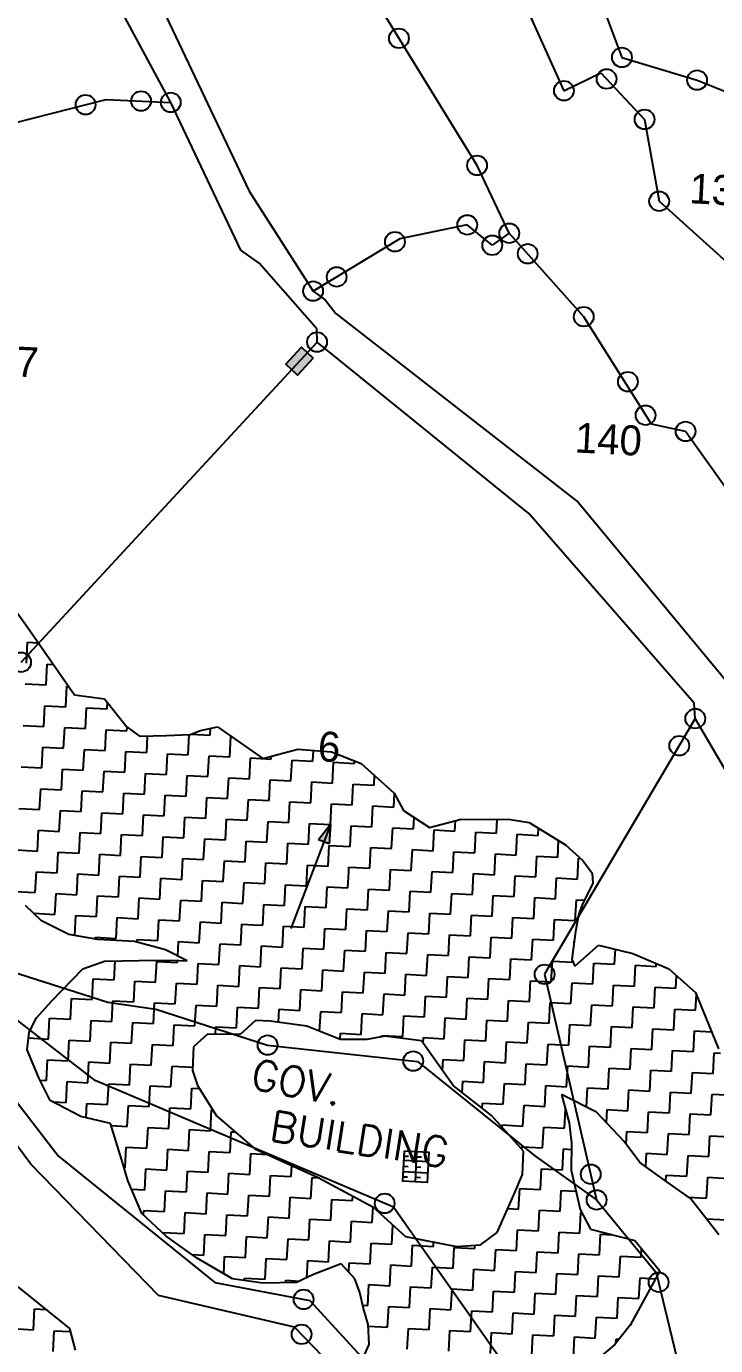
# Model space of a CAD drawing. Header units: metres. Extents: x 281214 to 284109, y 2088556 to 2092246.
# Drawn here: x 282161.1 to 282369.8, y 2089662.6 to 2090062.1 of the extents above; entities that cross this region are included whole.
import ezdxf
from ezdxf.enums import TextEntityAlignment as Align

# ---------------------------------------------------------------- set-up
doc = ezdxf.new("R2010")
doc.units = ezdxf.units.M
for name, color, linetype in [('POLY_HATCH', 12, 'Continuous'), ('POLY_PARCEL', 6, 'Continuous'), ('POLY_ROAD', 30, 'Continuous'), ('TEXT_MAPIN', 7, 'Continuous'), ('TEXT_PARCEL', 7, 'Continuous')]:
    doc.layers.add(name, color=color, linetype=linetype)
doc.styles.get("Standard").update_dxf_attribs({"font": 'simplex.shx'})
doc.styles.add('TEXT_MAP', font='')
doc.styles.get('TEXT_MAP').set_extended_font_data('Kruti Dev 050')

msp = doc.modelspace()

# ---------------------------------------------------------------- hatches: boundary and pattern name
msp.add_hatch(color=256).paths.add_polyline_path([(282239.59, 2089959.85), (282243.15, 2089956.56), (282247.91, 2089961.71), (282244.34, 2089965)])
h = msp.add_hatch(color=256)
h.paths.add_polyline_path([(282251.13, 2089815.2), (282252.73, 2089814.59), (282253.12, 2089820.42)])
h.paths.add_polyline_path([(282253.12, 2089820.42), (282249.53, 2089815.8), (282251.13, 2089815.2)])

# ---------------------------------------------------------------- linework, layer by layer
for points in [[(282247.91, 2089961.71), (282243.15, 2089956.56), (282239.59, 2089959.85), (282244.34, 2089965)], [(282275.57, 2089721.6), (282282.9, 2089721.22), (282282.42, 2089712.04), (282275.09, 2089712.42)]]:
    msp.add_lwpolyline(points, close=True)
for points in [[(282253.12, 2089820.42), (282241.15, 2089788.94)], [(282253.12, 2089820.42), (282249.53, 2089815.8)], [(282253.12, 2089820.42), (282252.73, 2089814.59)], [(282252.73, 2089814.59), (282249.53, 2089815.8)], [(282279.23, 2089721.41), (282278.75, 2089712.23)], [(282275.33, 2089716.95), (282276.64, 2089716.88)], [(282275.42, 2089718.78), (282282.75, 2089718.4)], [(282275.49, 2089720.04), (282276.8, 2089719.97)], [(282278.99, 2089716.76), (282280.53, 2089716.68)], [(282279.15, 2089719.85), (282280.69, 2089719.77)], [(282275.16, 2089713.8), (282276.48, 2089713.74)], [(282275.24, 2089715.39), (282282.57, 2089715.01)], [(282278.83, 2089713.61), (282280.37, 2089713.53)]]:
    msp.add_lwpolyline(points)
for centre in [(282273.88, 2090058.53), (282341.4, 2090052.74), (282336.73, 2090046.22), (282364.15, 2090045.88), (282323.81, 2090042.67), (282178.99, 2090038.43), (282195.81, 2090039.54), (282204.8, 2090039.11), (282348.25, 2090033.98), (282297.53, 2090020.05), (282352.67, 2090009.19), (282294.56, 2090002.02), (282272.67, 2089996.94), (282307.29, 2089999.52), (282302.11, 2089995.86), (282312.86, 2089993.28), (282255.02, 2089986.29), (282247.88, 2089981.99), (282329.85, 2089974.23), (282249.08, 2089966.55), (282343.21, 2089954.54), (282348.56, 2089944.38), (282360.66, 2089939.48), (282159.49, 2089869.6), (282363.61, 2089852.51), (282358.77, 2089844.31), (282317.99, 2089775.08), (282234.1, 2089753.64), (282278.21, 2089748.8), (282331.95, 2089714.53), (282269.56, 2089705.71), (282333.73, 2089706.78), (282352.51, 2089681.84), (282245.01, 2089676.64), (282244.4, 2089666.06)]:
    msp.add_circle(centre, 2.98)
at = {"layer": 'POLY_HATCH'}
for p, q in [((282156.32, 2089887.23), (282161.38, 2089880.19)), ((282161.38, 2089880.19), (282175.67, 2089859.69)), ((282175.67, 2089859.69), (282184.76, 2089858.54)), ((282184.76, 2089858.54), (282191.44, 2089850.06)), ((282191.44, 2089850.06), (282195.36, 2089847.15)), ((282210.65, 2089847.71), (282213.76, 2089848.91)), ((282213.76, 2089848.91), (282218.9, 2089849.99)), ((282218.9, 2089849.99), (282232.65, 2089840.47)), ((282195.36, 2089847.15), (282203.51, 2089847.4)), ((282203.51, 2089847.4), (282210.65, 2089847.71)), ((282232.65, 2089840.47), (282243.31, 2089843.31)), ((282243.31, 2089843.31), (282253.43, 2089842.44)), ((282253.43, 2089842.44), (282262.4, 2089838.93)), ((282262.4, 2089838.93), (282272.45, 2089829.94)), ((282272.45, 2089829.94), (282275.23, 2089824.71)), ((282275.23, 2089824.71), (282283.1, 2089819.56)), ((282283.1, 2089819.56), (282292.72, 2089822.11)), ((282292.72, 2089822.11), (282307.63, 2089822.01)), ((282307.63, 2089822.01), (282313.35, 2089821.04)), ((282313.35, 2089821.04), (282324.33, 2089814.26)), ((282324.33, 2089814.26), (282329.51, 2089809.59)), ((282329.51, 2089809.59), (282332.36, 2089805.71)), ((282332.36, 2089805.71), (282332.54, 2089802.65)), ((282332.54, 2089802.65), (282329.5, 2089796.37)), ((282329.5, 2089796.37), (282328.33, 2089793.38)), ((282165.68, 2089791.26), (282160.83, 2089795.91)), ((282328.33, 2089793.38), (282327.37, 2089788.01)), ((282173.94, 2089787.1), (282165.68, 2089791.26)), ((282182.68, 2089785.63), (282173.94, 2089787.1)), ((282193.84, 2089785.05), (282182.68, 2089785.63)), ((282203.2, 2089782.53), (282193.84, 2089785.05)), ((282327.37, 2089788.01), (282326.26, 2089779.6)), ((282209.8, 2089779.14), (282203.2, 2089782.53)), ((282327.17, 2089777.52), (282334.28, 2089783.93)), ((282334.28, 2089783.93), (282344.66, 2089781.36)), ((282344.66, 2089781.36), (282355.61, 2089776.72)), ((282168.83, 2089767.04), (282178.15, 2089776.72)), ((282178.15, 2089776.72), (282184.71, 2089779.09)), ((282184.71, 2089779.09), (282195.23, 2089779.22)), ((282195.23, 2089779.22), (282205.07, 2089779.39)), ((282205.07, 2089779.39), (282209.8, 2089779.14)), ((282326.26, 2089779.6), (282327.17, 2089777.52)), ((282355.61, 2089776.72), (282363.71, 2089769.53)), ((282363.71, 2089769.53), (282370.63, 2089752.56)), ((282164.15, 2089761.86), (282168.83, 2089767.04)), ((282161.9, 2089757.57), (282164.15, 2089761.86)), ((282230.46, 2089761.09), (282225.76, 2089756.86)), ((282234.92, 2089760.86), (282230.46, 2089761.09)), ((282246.03, 2089759.39), (282234.92, 2089760.86)), ((282161.28, 2089752.18), (282161.9, 2089757.57)), ((282215.92, 2089756.92), (282211.7, 2089753.12)), ((282225.76, 2089756.86), (282215.92, 2089756.92)), ((282256.11, 2089755.29), (282246.03, 2089759.39)), ((282269.59, 2089756.38), (282264.17, 2089755.31)), ((282280.7, 2089754.9), (282269.59, 2089756.38)), ((282211.7, 2089753.12), (282211.33, 2089745.98)), ((282264.17, 2089755.31), (282256.11, 2089755.29)), ((282290.29, 2089741.44), (282280.7, 2089754.9)), ((282164.9, 2089743.52), (282161.28, 2089752.18)), ((282211.33, 2089745.98), (282212.88, 2089741.43)), ((282168.28, 2089736.91), (282164.9, 2089743.52)), ((282212.88, 2089741.43), (282218.67, 2089732.18)), ((282301.9, 2089732.34), (282290.29, 2089741.44)), ((282177.52, 2089732.02), (282168.28, 2089736.91)), ((282333.72, 2089733.37), (282323.14, 2089738.66)), ((282323.14, 2089738.66), (282325.41, 2089730.07)), ((282311.64, 2089721.55), (282301.9, 2089732.34)), ((282342.07, 2089724.46), (282333.72, 2089733.37)), ((282186.57, 2089729.86), (282177.52, 2089732.02)), ((282190.33, 2089717.47), (282186.57, 2089729.86)), ((282218.67, 2089732.18), (282230.23, 2089722.19)), ((282325.41, 2089730.07), (282326.11, 2089723.94)), ((282346.82, 2089718.12), (282342.07, 2089724.46)), ((282230.23, 2089722.19), (282249.47, 2089713.59)), ((282311.27, 2089714.41), (282311.64, 2089721.55)), ((282326.11, 2089723.94), (282326.02, 2089715.81)), ((282191.78, 2089712.65), (282190.33, 2089717.47)), ((282355, 2089712.27), (282346.82, 2089718.12)), ((282196, 2089702.6), (282191.78, 2089712.65)), ((282249.47, 2089713.59), (282266.01, 2089704.68)), ((282308.71, 2089708.28), (282311.27, 2089714.41)), ((282326.02, 2089715.81), (282328.79, 2089703.81)), ((282362.19, 2089707.16), (282355, 2089712.27)), ((282303.65, 2089696.92), (282308.71, 2089708.28)), ((282266.01, 2089704.68), (282275.84, 2089695.68)), ((282370.78, 2089696.21), (282362.19, 2089707.16)), ((282203.44, 2089695.78), (282196, 2089702.6)), ((282328.79, 2089703.81), (282331.87, 2089697.89)), ((282298.53, 2089693.16), (282303.65, 2089696.92)), ((282331.87, 2089697.89), (282345.26, 2089694.48)), ((282212.6, 2089689.2), (282203.44, 2089695.78)), ((282275.84, 2089695.68), (282291.34, 2089692.64)), ((282291.34, 2089692.64), (282298.53, 2089693.16)), ((282345.26, 2089694.48), (282352.92, 2089685.27)), ((282223.46, 2089682.88), (282212.6, 2089689.2)), ((282256.35, 2089687.45), (282248.04, 2089684.16)), ((282260.52, 2089682.83), (282256.35, 2089687.45)), ((282352.92, 2089685.27), (282343.93, 2089668.8)), ((282158.53, 2089680.47), (282174.14, 2089667.8)), ((282232.65, 2089681.57), (282223.46, 2089682.88)), ((282242.83, 2089681.72), (282232.65, 2089681.57)), ((282248.04, 2089684.16), (282242.83, 2089681.72)), ((282262, 2089678.69), (282260.52, 2089682.83)), ((282263.11, 2089673.89), (282262, 2089678.69)), ((282264.55, 2089669.07), (282263.11, 2089673.89)), ((282264.91, 2089662.95), (282264.55, 2089669.07)), ((282343.93, 2089668.8), (282339.22, 2089662.94)), ((282174.14, 2089667.8), (282175.84, 2089661.27)), ((282261.86, 2089656.33), (282264.91, 2089662.95)), ((282339.22, 2089662.94), (282333.9, 2089658.48))]:
    msp.add_line(p, q, dxfattribs=at)
at = {"layer": 'POLY_HATCH', "linetype": 'Continuous'}
for p, q in [((282161.08, 2089869.33), (282161.4, 2089875.62)), ((282161.4, 2089875.62), (282164.69, 2089875.45)), ((282167.04, 2089862.72), (282167.37, 2089869)), ((282167.37, 2089869), (282169.25, 2089868.91)), ((282160.75, 2089863.04), (282167.04, 2089862.72)), ((282173, 2089856.1), (282173.33, 2089862.39)), ((282173.33, 2089862.39), (282173.81, 2089862.37)), ((282166.39, 2089850.14), (282166.71, 2089856.43)), ((282166.71, 2089856.43), (282173, 2089856.1)), ((282185.58, 2089855.45), (282185.68, 2089857.38)), ((282178.96, 2089849.49), (282179.29, 2089855.78)), ((282179.29, 2089855.78), (282185.58, 2089855.45)), ((282160.1, 2089850.47), (282166.39, 2089850.14)), ((282172.35, 2089843.53), (282172.68, 2089849.81)), ((282172.68, 2089849.81), (282178.96, 2089849.49)), ((282184.93, 2089842.87), (282185.25, 2089849.16)), ((282185.25, 2089849.16), (282191.54, 2089848.84)), ((282191.54, 2089848.84), (282191.6, 2089849.95)), ((282216.69, 2089847.53), (282216.8, 2089849.55)), ((282197.5, 2089842.22), (282197.76, 2089847.22)), ((282210.08, 2089841.57), (282210.4, 2089847.7)), ((282210.95, 2089847.83), (282216.69, 2089847.53)), ((282222.65, 2089840.92), (282222.98, 2089847.17)), ((282165.74, 2089837.56), (282166.06, 2089843.85)), ((282166.06, 2089843.85), (282172.35, 2089843.53)), ((282178.31, 2089836.91), (282178.64, 2089843.2)), ((282178.64, 2089843.2), (282184.93, 2089842.87)), ((282190.89, 2089836.26), (282191.21, 2089842.55)), ((282191.21, 2089842.55), (282197.5, 2089842.22)), ((282203.46, 2089835.61), (282203.79, 2089841.89)), ((282203.79, 2089841.89), (282210.08, 2089841.57)), ((282216.04, 2089834.95), (282216.37, 2089841.24)), ((282216.37, 2089841.24), (282222.65, 2089840.92)), ((282228.62, 2089834.3), (282228.94, 2089840.59)), ((282228.94, 2089840.59), (282235.23, 2089840.26)), ((282235.23, 2089840.26), (282235.28, 2089841.17)), ((282247.81, 2089839.61), (282247.98, 2089842.91)), ((282159.45, 2089837.89), (282165.74, 2089837.56)), ((282171.7, 2089830.95), (282172.02, 2089837.24)), ((282172.02, 2089837.24), (282178.31, 2089836.91)), ((282184.27, 2089830.3), (282184.6, 2089836.59)), ((282184.6, 2089836.59), (282190.89, 2089836.26)), ((282241.19, 2089833.65), (282241.52, 2089839.94)), ((282241.52, 2089839.94), (282247.81, 2089839.61)), ((282253.77, 2089833), (282254.1, 2089839.29)), ((282254.1, 2089839.29), (282260.38, 2089838.96)), ((282260.38, 2089838.96), (282260.42, 2089839.7)), ((282196.85, 2089829.64), (282197.18, 2089835.93)), ((282197.18, 2089835.93), (282203.46, 2089835.61)), ((282209.43, 2089828.99), (282209.75, 2089835.28)), ((282209.75, 2089835.28), (282216.04, 2089834.95)), ((282222, 2089828.34), (282222.33, 2089834.63)), ((282222.33, 2089834.63), (282228.62, 2089834.3)), ((282234.58, 2089827.69), (282234.9, 2089833.98)), ((282234.9, 2089833.98), (282241.19, 2089833.65)), ((282247.16, 2089827.04), (282247.48, 2089833.32)), ((282247.48, 2089833.32), (282253.77, 2089833)), ((282259.73, 2089826.38), (282260.06, 2089832.67)), ((282260.06, 2089832.67), (282266.35, 2089832.35)), ((282266.35, 2089832.35), (282266.5, 2089835.26)), ((282165.08, 2089824.99), (282165.41, 2089831.28)), ((282165.41, 2089831.28), (282171.7, 2089830.95)), ((282177.66, 2089824.34), (282177.99, 2089830.62)), ((282177.99, 2089830.62), (282184.27, 2089830.3)), ((282190.24, 2089823.68), (282190.56, 2089829.97)), ((282190.56, 2089829.97), (282196.85, 2089829.64)), ((282202.81, 2089823.03), (282203.14, 2089829.32)), ((282203.14, 2089829.32), (282209.43, 2089828.99)), ((282215.39, 2089822.38), (282215.71, 2089828.67)), ((282215.71, 2089828.67), (282222, 2089828.34)), ((282272.31, 2089825.73), (282272.52, 2089829.8)), ((282158.79, 2089825.31), (282165.08, 2089824.99)), ((282171.04, 2089818.37), (282171.37, 2089824.66)), ((282171.37, 2089824.66), (282177.66, 2089824.34)), ((282227.96, 2089821.73), (282228.29, 2089828.01)), ((282228.29, 2089828.01), (282234.58, 2089827.69)), ((282240.54, 2089821.07), (282240.87, 2089827.36)), ((282240.87, 2089827.36), (282247.16, 2089827.04)), ((282253.12, 2089820.42), (282253.44, 2089826.71)), ((282253.44, 2089826.71), (282259.73, 2089826.38)), ((282265.69, 2089819.77), (282266.02, 2089826.06)), ((282266.02, 2089826.06), (282272.31, 2089825.73)), ((282183.62, 2089817.72), (282183.95, 2089824.01)), ((282183.95, 2089824.01), (282190.24, 2089823.68)), ((282196.2, 2089817.07), (282196.52, 2089823.36)), ((282196.52, 2089823.36), (282202.81, 2089823.03)), ((282208.77, 2089816.42), (282209.1, 2089822.7)), ((282209.1, 2089822.7), (282215.39, 2089822.38)), ((282221.35, 2089815.76), (282221.68, 2089822.05)), ((282221.68, 2089822.05), (282227.96, 2089821.73)), ((282233.93, 2089815.11), (282234.25, 2089821.4)), ((282234.25, 2089821.4), (282240.54, 2089821.07)), ((282246.5, 2089814.46), (282246.83, 2089820.75)), ((282246.83, 2089820.75), (282253.12, 2089820.42)), ((282278.27, 2089819.12), (282278.45, 2089822.6)), ((282290.85, 2089818.46), (282291.01, 2089821.66)), ((282303.42, 2089817.81), (282303.64, 2089822.04)), ((282164.43, 2089812.41), (282164.76, 2089818.7)), ((282164.76, 2089818.7), (282171.04, 2089818.37)), ((282177.01, 2089811.76), (282177.33, 2089818.05)), ((282177.33, 2089818.05), (282183.62, 2089817.72)), ((282189.58, 2089811.11), (282189.91, 2089817.39)), ((282189.91, 2089817.39), (282196.2, 2089817.07)), ((282202.16, 2089810.45), (282202.49, 2089816.74)), ((282202.49, 2089816.74), (282208.77, 2089816.42)), ((282259.08, 2089813.81), (282259.41, 2089820.09)), ((282259.41, 2089820.09), (282265.69, 2089819.77)), ((282271.66, 2089813.25), (282271.98, 2089819.44)), ((282271.98, 2089819.44), (282278.27, 2089819.12)), ((282284.23, 2089812.5), (282284.56, 2089818.79)), ((282284.56, 2089818.79), (282290.85, 2089818.46)), ((282296.81, 2089811.85), (282297.13, 2089818.14)), ((282297.13, 2089818.14), (282303.42, 2089817.81)), ((282309.38, 2089811.2), (282309.71, 2089817.49)), ((282309.71, 2089817.49), (282316, 2089817.16)), ((282316, 2089817.16), (282316.11, 2089819.33)), ((282158.14, 2089812.74), (282164.43, 2089812.41)), ((282214.74, 2089809.8), (282215.06, 2089816.09)), ((282215.06, 2089816.09), (282221.35, 2089815.76)), ((282227.31, 2089809.15), (282227.64, 2089815.44)), ((282227.64, 2089815.44), (282233.93, 2089815.11)), ((282239.89, 2089808.5), (282240.21, 2089814.79)), ((282240.21, 2089814.79), (282246.5, 2089814.46)), ((282252.46, 2089807.84), (282252.79, 2089814.13)), ((282252.79, 2089814.13), (282259.08, 2089813.81)), ((282265.17, 2089809.67), (282265.37, 2089813.48)), ((282265.37, 2089813.48), (282271.5, 2089813.16)), ((282271.5, 2089813.16), (282271.66, 2089813.15)), ((282271.66, 2089813.15), (282271.66, 2089813.25)), ((282277.62, 2089806.54), (282277.94, 2089812.83)), ((282277.94, 2089812.83), (282284.23, 2089812.5)), ((282290.19, 2089805.89), (282290.52, 2089812.18)), ((282290.52, 2089812.18), (282296.81, 2089811.85)), ((282321.96, 2089810.55), (282322.22, 2089815.56)), ((282170.39, 2089805.8), (282170.72, 2089812.08)), ((282170.72, 2089812.08), (282177.01, 2089811.76)), ((282182.97, 2089805.14), (282183.29, 2089811.43)), ((282183.29, 2089811.43), (282189.58, 2089811.11)), ((282195.55, 2089804.49), (282195.87, 2089810.78)), ((282195.87, 2089810.78), (282202.16, 2089810.45)), ((282208.12, 2089803.84), (282208.45, 2089810.13)), ((282208.45, 2089810.13), (282214.74, 2089809.8)), ((282220.7, 2089803.19), (282221.02, 2089809.48)), ((282221.02, 2089809.48), (282227.31, 2089809.15)), ((282233.27, 2089802.54), (282233.6, 2089808.82)), ((282233.6, 2089808.82), (282239.89, 2089808.5)), ((282245.85, 2089801.88), (282246.18, 2089808.17)), ((282246.18, 2089808.17), (282252.46, 2089807.84)), ((282265.04, 2089807.19), (282265.17, 2089809.67)), ((282302.77, 2089805.24), (282303.1, 2089811.52)), ((282303.1, 2089811.52), (282309.38, 2089811.2)), ((282315.35, 2089804.58), (282315.67, 2089810.87)), ((282315.67, 2089810.87), (282321.96, 2089810.55)), ((282327.92, 2089803.93), (282328.25, 2089810.22)), ((282328.25, 2089810.22), (282328.84, 2089810.19)), ((282163.78, 2089799.83), (282164.1, 2089806.12)), ((282164.1, 2089806.12), (282170.39, 2089805.8)), ((282176.35, 2089799.18), (282176.68, 2089805.47)), ((282176.68, 2089805.47), (282182.97, 2089805.14)), ((282188.93, 2089798.53), (282189.26, 2089804.82)), ((282189.26, 2089804.82), (282195.55, 2089804.49)), ((282201.51, 2089797.88), (282201.83, 2089804.17)), ((282201.83, 2089804.17), (282208.12, 2089803.84)), ((282258.43, 2089801.23), (282258.68, 2089806.09)), ((282258.68, 2089806.09), (282258.75, 2089807.52)), ((282258.75, 2089807.52), (282261.05, 2089807.4)), ((282261.05, 2089807.4), (282265.04, 2089807.19)), ((282271, 2089800.58), (282271.33, 2089806.87)), ((282271.33, 2089806.87), (282277.62, 2089806.54)), ((282283.58, 2089799.93), (282283.91, 2089806.21)), ((282283.91, 2089806.21), (282290.19, 2089805.89)), ((282296.16, 2089799.27), (282296.48, 2089805.56)), ((282296.48, 2089805.56), (282302.77, 2089805.24)), ((282308.73, 2089798.62), (282309.06, 2089804.91)), ((282309.06, 2089804.91), (282315.35, 2089804.58)), ((282321.31, 2089797.97), (282321.63, 2089804.26)), ((282321.63, 2089804.26), (282327.92, 2089803.93)), ((282157.49, 2089800.16), (282163.78, 2089799.83)), ((282214.08, 2089797.23), (282214.41, 2089803.51)), ((282214.41, 2089803.51), (282220.7, 2089803.19)), ((282226.66, 2089796.57), (282226.99, 2089802.86)), ((282226.99, 2089802.86), (282233.27, 2089802.54)), ((282239.24, 2089795.92), (282239.56, 2089802.21)), ((282239.56, 2089802.21), (282245.85, 2089801.88)), ((282251.81, 2089795.27), (282252.14, 2089801.56)), ((282252.14, 2089801.56), (282258.43, 2089801.23)), ((282264.39, 2089794.62), (282264.71, 2089800.9)), ((282264.71, 2089800.9), (282271, 2089800.58)), ((282276.97, 2089793.96), (282277.29, 2089800.25)), ((282277.29, 2089800.25), (282283.58, 2089799.93)), ((282169.74, 2089793.22), (282170.07, 2089799.51)), ((282170.07, 2089799.51), (282176.35, 2089799.18)), ((282182.32, 2089792.57), (282182.64, 2089798.86)), ((282182.64, 2089798.86), (282188.93, 2089798.53)), ((282194.89, 2089791.92), (282195.22, 2089798.2)), ((282195.22, 2089798.2), (282201.51, 2089797.88)), ((282207.47, 2089791.26), (282207.8, 2089797.55)), ((282207.8, 2089797.55), (282214.08, 2089797.23)), ((282220.05, 2089790.61), (282220.37, 2089796.9)), ((282220.37, 2089796.9), (282226.66, 2089796.57)), ((282232.72, 2089791.78), (282232.95, 2089796.25)), ((282232.95, 2089796.25), (282239.24, 2089795.92)), ((282289.54, 2089793.31), (282289.87, 2089799.6)), ((282289.87, 2089799.6), (282296.16, 2089799.27)), ((282302.12, 2089792.66), (282302.44, 2089798.95)), ((282302.44, 2089798.95), (282308.73, 2089798.62)), ((282314.69, 2089792.01), (282315.02, 2089798.3)), ((282315.02, 2089798.3), (282321.31, 2089797.97)), ((282327.27, 2089791.35), (282327.6, 2089797.64)), ((282327.6, 2089797.64), (282330.06, 2089797.52)), ((282163.44, 2089793.4), (282163.45, 2089793.55)), ((282163.45, 2089793.55), (282169.74, 2089793.22)), ((282175.71, 2089786.8), (282176.03, 2089792.89)), ((282176.03, 2089792.89), (282182.32, 2089792.57)), ((282188.28, 2089785.95), (282188.6, 2089792.24)), ((282188.6, 2089792.24), (282194.89, 2089791.92)), ((282245.2, 2089789.31), (282245.52, 2089795.59)), ((282245.52, 2089795.59), (282251.81, 2089795.27)), ((282257.77, 2089788.65), (282258.1, 2089794.94)), ((282258.1, 2089794.94), (282264.39, 2089794.62)), ((282270.35, 2089788), (282270.68, 2089794.29)), ((282270.68, 2089794.29), (282276.97, 2089793.96)), ((282282.93, 2089787.35), (282283.25, 2089793.64)), ((282283.25, 2089793.64), (282289.54, 2089793.31)), ((282295.5, 2089786.7), (282295.83, 2089792.99)), ((282295.83, 2089792.99), (282302.12, 2089792.66)), ((282308.08, 2089786.04), (282308.41, 2089792.33)), ((282308.41, 2089792.33), (282314.69, 2089792.01)), ((282200.85, 2089785.3), (282201.18, 2089791.59)), ((282201.18, 2089791.59), (282207.47, 2089791.26)), ((282213.43, 2089784.65), (282213.76, 2089790.94)), ((282213.76, 2089790.94), (282220.05, 2089790.61)), ((282226.01, 2089784), (282226.23, 2089788.2)), ((282226.23, 2089788.2), (282226.33, 2089790.29)), ((282226.33, 2089790.29), (282229.7, 2089790.11)), ((282229.7, 2089790.11), (282232.62, 2089789.96)), ((282232.62, 2089789.96), (282232.72, 2089791.78)), ((282238.58, 2089783.34), (282238.91, 2089789.63)), ((282238.91, 2089789.63), (282245.2, 2089789.31)), ((282251.16, 2089782.69), (282251.49, 2089788.98)), ((282251.49, 2089788.98), (282257.77, 2089788.65)), ((282263.74, 2089782.04), (282264.06, 2089788.33)), ((282264.06, 2089788.33), (282270.35, 2089788)), ((282320.66, 2089785.39), (282320.98, 2089791.68)), ((282320.98, 2089791.68), (282327.27, 2089791.35)), ((282181.96, 2089785.75), (282181.99, 2089786.28)), ((282181.99, 2089786.28), (282188.28, 2089785.95)), ((282194.53, 2089784.87), (282194.57, 2089785.63)), ((282194.57, 2089785.63), (282200.85, 2089785.3)), ((282206.92, 2089780.62), (282207.14, 2089784.98)), ((282207.14, 2089784.98), (282213.43, 2089784.65)), ((282219.39, 2089778.03), (282219.72, 2089784.32)), ((282219.72, 2089784.32), (282226.01, 2089784)), ((282276.31, 2089781.39), (282276.64, 2089787.68)), ((282276.64, 2089787.68), (282282.93, 2089787.35)), ((282288.89, 2089780.74), (282289.22, 2089787.02)), ((282289.22, 2089787.02), (282295.5, 2089786.7)), ((282301.47, 2089780.08), (282301.79, 2089786.37)), ((282301.79, 2089786.37), (282308.08, 2089786.04)), ((282314.04, 2089779.43), (282314.37, 2089785.72)), ((282314.37, 2089785.72), (282320.66, 2089785.39)), ((282326.92, 2089784.57), (282326.94, 2089785.07)), ((282326.94, 2089785.07), (282326.98, 2089785.06)), ((282231.97, 2089777.38), (282232.3, 2089783.67)), ((282232.3, 2089783.67), (282238.58, 2089783.34)), ((282244.55, 2089776.73), (282244.87, 2089783.02)), ((282244.87, 2089783.02), (282251.16, 2089782.69)), ((282257.12, 2089776.08), (282257.45, 2089782.37)), ((282257.45, 2089782.37), (282263.74, 2089782.04)), ((282269.7, 2089775.43), (282270.02, 2089781.71)), ((282270.02, 2089781.71), (282276.31, 2089781.39)), ((282282.27, 2089774.77), (282282.6, 2089781.06)), ((282282.6, 2089781.06), (282288.89, 2089780.74)), ((282294.85, 2089774.12), (282295.18, 2089780.41)), ((282295.18, 2089780.41), (282301.47, 2089780.08)), ((282339.19, 2089778.13), (282339.43, 2089782.65)), ((282187.63, 2089773.38), (282187.92, 2089779.13)), ((282200.2, 2089772.73), (282200.53, 2089779.01)), ((282200.53, 2089779.01), (282206.82, 2089778.69)), ((282206.82, 2089778.69), (282206.85, 2089779.29)), ((282212.78, 2089772.07), (282213.1, 2089778.36)), ((282213.1, 2089778.36), (282219.39, 2089778.03)), ((282225.36, 2089771.42), (282225.68, 2089777.71)), ((282225.68, 2089777.71), (282231.97, 2089777.38)), ((282237.93, 2089770.77), (282238.26, 2089777.06)), ((282238.26, 2089777.06), (282244.55, 2089776.73)), ((282250.51, 2089770.12), (282250.83, 2089776.4)), ((282250.83, 2089776.4), (282257.12, 2089776.08)), ((282307.43, 2089773.47), (282307.75, 2089779.76)), ((282307.75, 2089779.76), (282314.04, 2089779.43)), ((282320, 2089772.82), (282320.33, 2089779.1)), ((282320.33, 2089779.1), (282326.62, 2089778.78)), ((282326.62, 2089778.78), (282326.62, 2089778.78)), ((282332.58, 2089772.16), (282332.91, 2089778.45)), ((282332.91, 2089778.45), (282339.19, 2089778.13)), ((282345.16, 2089771.51), (282345.48, 2089777.8)), ((282345.48, 2089777.8), (282351.77, 2089777.47)), ((282351.77, 2089777.47), (282351.81, 2089778.33)), ((282181.01, 2089767.42), (282181.34, 2089773.7)), ((282181.34, 2089773.7), (282187.63, 2089773.38)), ((282193.59, 2089766.76), (282193.91, 2089773.05)), ((282193.91, 2089773.05), (282200.2, 2089772.73)), ((282206.16, 2089766.11), (282206.49, 2089772.4)), ((282206.49, 2089772.4), (282212.78, 2089772.07)), ((282263.08, 2089769.46), (282263.41, 2089775.75)), ((282263.41, 2089775.75), (282269.7, 2089775.43)), ((282275.66, 2089768.81), (282275.99, 2089775.1)), ((282275.99, 2089775.1), (282282.27, 2089774.77)), ((282288.24, 2089768.16), (282288.56, 2089774.45)), ((282288.56, 2089774.45), (282294.85, 2089774.12)), ((282300.81, 2089767.51), (282301.14, 2089773.79)), ((282301.14, 2089773.79), (282307.43, 2089773.47)), ((282313.39, 2089766.85), (282313.72, 2089773.14)), ((282313.72, 2089773.14), (282320, 2089772.82)), ((282325.97, 2089766.2), (282326.29, 2089772.49)), ((282326.29, 2089772.49), (282332.58, 2089772.16)), ((282357.73, 2089770.86), (282357.93, 2089774.66)), ((282218.74, 2089765.46), (282219.07, 2089771.75)), ((282219.07, 2089771.75), (282225.36, 2089771.42)), ((282231.32, 2089764.81), (282231.64, 2089771.09)), ((282231.64, 2089771.09), (282237.93, 2089770.77)), ((282243.89, 2089764.15), (282244.22, 2089770.44)), ((282244.22, 2089770.44), (282250.51, 2089770.12)), ((282256.47, 2089763.5), (282256.8, 2089769.79)), ((282256.8, 2089769.79), (282263.08, 2089769.46)), ((282269.05, 2089762.85), (282269.37, 2089769.14)), ((282269.37, 2089769.14), (282275.66, 2089768.81)), ((282281.62, 2089762.2), (282281.95, 2089768.49)), ((282281.95, 2089768.49), (282288.24, 2089768.16)), ((282338.54, 2089765.55), (282338.87, 2089771.84)), ((282338.87, 2089771.84), (282345.16, 2089771.51)), ((282351.12, 2089764.9), (282351.44, 2089771.19)), ((282351.44, 2089771.19), (282357.73, 2089770.86)), ((282363.69, 2089764.24), (282363.94, 2089768.96)), ((282174.4, 2089761.45), (282174.72, 2089767.74)), ((282174.72, 2089767.74), (282181.01, 2089767.42)), ((282186.97, 2089760.8), (282187.3, 2089767.09)), ((282187.3, 2089767.09), (282193.59, 2089766.76)), ((282199.55, 2089760.15), (282199.88, 2089766.44)), ((282199.88, 2089766.44), (282206.16, 2089766.11)), ((282212.13, 2089759.5), (282212.45, 2089765.78)), ((282212.45, 2089765.78), (282218.74, 2089765.46)), ((282224.7, 2089758.84), (282225.03, 2089765.13)), ((282225.03, 2089765.13), (282231.32, 2089764.81)), ((282237.4, 2089760.53), (282237.61, 2089764.48)), ((282237.61, 2089764.48), (282243.89, 2089764.15)), ((282294.2, 2089761.54), (282294.52, 2089767.83)), ((282294.52, 2089767.83), (282300.81, 2089767.51)), ((282306.78, 2089760.89), (282307.1, 2089767.18)), ((282307.1, 2089767.18), (282313.39, 2089766.85)), ((282319.35, 2089760.24), (282319.68, 2089766.53)), ((282319.68, 2089766.53), (282325.97, 2089766.2)), ((282331.93, 2089759.59), (282332.25, 2089765.88)), ((282332.25, 2089765.88), (282338.54, 2089765.55)), ((282344.5, 2089758.94), (282344.83, 2089765.22)), ((282344.83, 2089765.22), (282351.12, 2089764.9)), ((282357.08, 2089758.28), (282357.41, 2089764.57)), ((282357.41, 2089764.57), (282363.69, 2089764.24)), ((282167.78, 2089755.49), (282168.11, 2089761.78)), ((282168.11, 2089761.78), (282174.4, 2089761.45)), ((282180.36, 2089754.84), (282180.69, 2089761.13)), ((282180.69, 2089761.13), (282186.97, 2089760.8)), ((282192.94, 2089754.19), (282193.26, 2089760.48)), ((282193.26, 2089760.48), (282199.55, 2089760.15)), ((282249.87, 2089757.82), (282250.18, 2089763.83)), ((282250.18, 2089763.83), (282256.47, 2089763.5)), ((282262.43, 2089756.89), (282262.76, 2089763.18)), ((282262.76, 2089763.18), (282269.05, 2089762.85)), ((282275.01, 2089756.23), (282275.33, 2089762.52)), ((282275.33, 2089762.52), (282281.62, 2089762.2)), ((282287.58, 2089755.58), (282287.91, 2089761.87)), ((282287.91, 2089761.87), (282294.2, 2089761.54)), ((282300.16, 2089754.93), (282300.49, 2089761.22)), ((282300.49, 2089761.22), (282306.78, 2089760.89)), ((282312.74, 2089754.28), (282313.06, 2089760.57)), ((282313.06, 2089760.57), (282319.35, 2089760.24)), ((282205.51, 2089753.53), (282205.84, 2089759.82)), ((282205.84, 2089759.82), (282212.13, 2089759.5)), ((282218.3, 2089756.91), (282218.41, 2089759.17)), ((282218.41, 2089759.17), (282224.7, 2089758.84)), ((282256.04, 2089755.31), (282256.14, 2089757.21)), ((282256.14, 2089757.21), (282262.43, 2089756.89)), ((282268.7, 2089756.2), (282268.72, 2089756.56)), ((282268.72, 2089756.56), (282275.01, 2089756.23)), ((282325.31, 2089753.63), (282325.64, 2089759.91)), ((282325.64, 2089759.91), (282331.93, 2089759.59)), ((282337.89, 2089752.97), (282338.22, 2089759.26)), ((282338.22, 2089759.26), (282344.5, 2089758.94)), ((282350.47, 2089752.32), (282350.79, 2089758.61)), ((282350.79, 2089758.61), (282357.08, 2089758.28)), ((282363.04, 2089751.67), (282363.37, 2089757.96)), ((282363.37, 2089757.96), (282368.54, 2089757.69)), ((282161.3, 2089752.12), (282161.33, 2089752.62)), ((282161.69, 2089755.81), (282167.78, 2089755.49)), ((282173.75, 2089748.88), (282174.07, 2089755.17)), ((282174.07, 2089755.17), (282180.36, 2089754.84)), ((282186.32, 2089748.22), (282186.65, 2089754.51)), ((282186.65, 2089754.51), (282192.94, 2089754.19)), ((282198.9, 2089747.57), (282199.22, 2089753.86)), ((282199.22, 2089753.86), (282205.51, 2089753.53)), ((282281.21, 2089754.19), (282281.3, 2089755.91)), ((282281.3, 2089755.91), (282287.58, 2089755.58)), ((282293.55, 2089748.97), (282293.87, 2089755.26)), ((282293.87, 2089755.26), (282300.16, 2089754.93)), ((282306.12, 2089748.32), (282306.45, 2089754.6)), ((282306.45, 2089754.6), (282312.74, 2089754.28)), ((282318.7, 2089747.66), (282319.03, 2089753.95)), ((282319.03, 2089753.95), (282325.31, 2089753.63)), ((282331.28, 2089747.01), (282331.6, 2089753.3)), ((282331.6, 2089753.3), (282337.89, 2089752.97)), ((282343.85, 2089746.36), (282344.18, 2089752.65)), ((282344.18, 2089752.65), (282350.47, 2089752.32)), ((282167.13, 2089742.92), (282167.46, 2089749.2)), ((282167.46, 2089749.2), (282173.75, 2089748.88)), ((282179.71, 2089742.26), (282180.03, 2089748.55)), ((282180.03, 2089748.55), (282186.32, 2089748.22)), ((282287.08, 2089745.94), (282287.26, 2089749.29)), ((282287.26, 2089749.29), (282293.55, 2089748.97)), ((282299.51, 2089742.35), (282299.83, 2089748.64)), ((282299.83, 2089748.64), (282306.12, 2089748.32)), ((282356.43, 2089745.71), (282356.75, 2089751.99)), ((282356.75, 2089751.99), (282363.04, 2089751.67)), ((282369, 2089745.05), (282369.33, 2089751.34)), ((282369.33, 2089751.34), (282371.23, 2089751.24)), ((282192.28, 2089741.61), (282192.61, 2089747.9)), ((282192.61, 2089747.9), (282198.9, 2089747.57)), ((282204.86, 2089740.96), (282205.19, 2089747.25)), ((282205.19, 2089747.25), (282211.38, 2089746.93)), ((282312.08, 2089741.7), (282312.41, 2089747.99)), ((282312.41, 2089747.99), (282318.7, 2089747.66)), ((282324.66, 2089741.05), (282324.99, 2089747.34)), ((282324.99, 2089747.34), (282331.28, 2089747.01)), ((282337.24, 2089740.4), (282337.56, 2089746.69)), ((282337.56, 2089746.69), (282343.85, 2089746.36)), ((282349.81, 2089739.74), (282350.14, 2089746.03)), ((282350.14, 2089746.03), (282356.43, 2089745.71)), ((282362.39, 2089739.09), (282362.72, 2089745.38)), ((282362.72, 2089745.38), (282369, 2089745.05)), ((282165.16, 2089743.02), (282167.13, 2089742.92)), ((282173.09, 2089736.3), (282173.42, 2089742.59)), ((282173.42, 2089742.59), (282179.71, 2089742.26)), ((282185.67, 2089735.65), (282186, 2089741.94)), ((282186, 2089741.94), (282192.28, 2089741.61)), ((282198.25, 2089735), (282198.57, 2089741.28)), ((282198.57, 2089741.28), (282204.86, 2089740.96)), ((282210.82, 2089734.34), (282211.15, 2089740.63)), ((282211.15, 2089740.63), (282213.45, 2089740.51)), ((282293.04, 2089739.28), (282293.22, 2089742.68)), ((282293.22, 2089742.68), (282299.51, 2089742.35)), ((282305.47, 2089735.74), (282305.8, 2089742.03)), ((282305.8, 2089742.03), (282312.08, 2089741.7)), ((282318.05, 2089735.09), (282318.37, 2089741.38)), ((282318.37, 2089741.38), (282324.66, 2089741.05)), ((282330.65, 2089734.9), (282330.95, 2089740.72)), ((282330.95, 2089740.72), (282337.24, 2089740.4)), ((282169.03, 2089736.51), (282173.09, 2089736.3)), ((282343.2, 2089733.78), (282343.53, 2089740.07)), ((282343.53, 2089740.07), (282349.81, 2089739.74)), ((282355.78, 2089733.13), (282356.1, 2089739.42)), ((282356.1, 2089739.42), (282362.39, 2089739.09)), ((282368.35, 2089732.48), (282368.68, 2089738.77)), ((282368.68, 2089738.77), (282374.97, 2089738.44)), ((282179.16, 2089731.63), (282179.38, 2089735.97)), ((282179.38, 2089735.97), (282185.67, 2089735.65)), ((282191.63, 2089729.03), (282191.96, 2089735.32)), ((282191.96, 2089735.32), (282198.25, 2089735)), ((282204.21, 2089728.38), (282204.53, 2089734.67)), ((282204.53, 2089734.67), (282210.82, 2089734.34)), ((282216.78, 2089727.73), (282217.11, 2089734.02)), ((282217.11, 2089734.02), (282217.53, 2089734)), ((282299.1, 2089734.53), (282299.18, 2089736.07)), ((282299.18, 2089736.07), (282305.47, 2089735.74)), ((282311.43, 2089729.13), (282311.76, 2089735.41)), ((282311.76, 2089735.41), (282318.05, 2089735.09)), ((282324.01, 2089728.47), (282324.31, 2089734.24)), ((282336.71, 2089730.18), (282336.91, 2089734.11)), ((282336.91, 2089734.11), (282343.2, 2089733.78)), ((282349.16, 2089727.17), (282349.49, 2089733.46)), ((282349.49, 2089733.46), (282355.78, 2089733.13)), ((282361.74, 2089726.52), (282362.06, 2089732.8)), ((282362.06, 2089732.8), (282368.35, 2089732.48)), ((282186.74, 2089729.29), (282191.63, 2089729.03)), ((282197.59, 2089722.42), (282197.92, 2089728.71)), ((282197.92, 2089728.71), (282204.21, 2089728.38)), ((282305.11, 2089728.78), (282305.14, 2089729.45)), ((282305.14, 2089729.45), (282311.43, 2089729.13)), ((282317.39, 2089722.51), (282317.72, 2089728.8)), ((282317.72, 2089728.8), (282324.01, 2089728.47)), ((282210.17, 2089721.77), (282210.5, 2089728.06)), ((282210.5, 2089728.06), (282216.78, 2089727.73)), ((282222.75, 2089721.12), (282223.07, 2089727.4)), ((282223.07, 2089727.4), (282224.27, 2089727.34)), ((282342.67, 2089723.66), (282342.87, 2089727.49)), ((282342.87, 2089727.49), (282349.16, 2089727.17)), ((282355.12, 2089720.55), (282355.45, 2089726.84)), ((282355.45, 2089726.84), (282361.74, 2089726.52)), ((282367.7, 2089719.9), (282368.03, 2089726.19)), ((282368.03, 2089726.19), (282374.31, 2089725.86)), ((282190.98, 2089716.46), (282191.3, 2089722.75)), ((282191.3, 2089722.75), (282197.59, 2089722.42)), ((282203.56, 2089715.81), (282203.88, 2089722.09)), ((282203.88, 2089722.09), (282210.17, 2089721.77)), ((282216.13, 2089715.15), (282216.46, 2089721.44)), ((282216.46, 2089721.44), (282222.75, 2089721.12)), ((282228.71, 2089714.5), (282229.03, 2089720.79)), ((282229.03, 2089720.79), (282233.94, 2089720.53)), ((282311.07, 2089722.17), (282311.11, 2089722.84)), ((282311.11, 2089722.84), (282317.39, 2089722.51)), ((282323.36, 2089715.9), (282323.68, 2089722.18)), ((282323.68, 2089722.18), (282326.09, 2089722.06)), ((282348.63, 2089716.83), (282348.84, 2089720.88)), ((282348.84, 2089720.88), (282355.12, 2089720.55)), ((282190.63, 2089716.48), (282190.98, 2089716.46)), ((282241.28, 2089713.85), (282241.46, 2089717.17)), ((282361.09, 2089713.94), (282361.41, 2089720.23)), ((282361.41, 2089720.23), (282367.7, 2089719.9)), ((282196.94, 2089709.84), (282197.27, 2089716.13)), ((282197.27, 2089716.13), (282203.56, 2089715.81)), ((282209.52, 2089709.19), (282209.84, 2089715.48)), ((282209.84, 2089715.48), (282216.13, 2089715.15)), ((282222.09, 2089708.54), (282222.42, 2089714.83)), ((282222.42, 2089714.83), (282228.71, 2089714.5)), ((282234.67, 2089707.89), (282235, 2089714.17)), ((282235, 2089714.17), (282241.28, 2089713.85)), ((282247.25, 2089707.23), (282247.57, 2089713.52)), ((282247.57, 2089713.52), (282249.82, 2089713.41)), ((282316.74, 2089709.93), (282317.07, 2089716.22)), ((282317.07, 2089716.22), (282323.36, 2089715.9)), ((282354.7, 2089712.48), (282354.8, 2089714.27)), ((282354.8, 2089714.27), (282361.09, 2089713.94)), ((282367.05, 2089707.33), (282367.37, 2089713.61)), ((282367.37, 2089713.61), (282373.66, 2089713.29)), ((282192.87, 2089710.05), (282196.94, 2089709.84)), ((282202.9, 2089703.23), (282203.23, 2089709.52)), ((282203.23, 2089709.52), (282209.52, 2089709.19)), ((282215.48, 2089702.58), (282215.81, 2089708.87)), ((282215.81, 2089708.87), (282222.09, 2089708.54)), ((282310.13, 2089703.97), (282310.45, 2089710.26)), ((282310.45, 2089710.26), (282316.74, 2089709.93)), ((282322.7, 2089703.32), (282323.03, 2089709.61)), ((282323.03, 2089709.61), (282327.51, 2089709.38)), ((282228.06, 2089701.92), (282228.38, 2089708.21)), ((282228.38, 2089708.21), (282234.67, 2089707.89)), ((282240.63, 2089701.27), (282240.96, 2089707.56)), ((282240.96, 2089707.56), (282247.25, 2089707.23)), ((282253.21, 2089700.62), (282253.53, 2089706.91)), ((282253.53, 2089706.91), (282259.82, 2089706.58)), ((282259.82, 2089706.58), (282259.89, 2089707.98)), ((282265.78, 2089699.97), (282266.03, 2089704.67)), ((282361.55, 2089707.61), (282367.05, 2089707.33)), ((282196.54, 2089702.11), (282196.61, 2089703.56)), ((282196.61, 2089703.56), (282202.9, 2089703.23)), ((282208.86, 2089696.61), (282209.19, 2089702.9)), ((282209.19, 2089702.9), (282215.48, 2089702.58)), ((282221.44, 2089695.96), (282221.77, 2089702.25)), ((282221.77, 2089702.25), (282228.06, 2089701.92)), ((282234.02, 2089695.31), (282234.34, 2089701.6)), ((282234.34, 2089701.6), (282240.63, 2089701.27)), ((282246.59, 2089694.66), (282246.92, 2089700.95)), ((282246.92, 2089700.95), (282253.21, 2089700.62)), ((282259.17, 2089694.01), (282259.5, 2089700.29)), ((282259.5, 2089700.29), (282265.78, 2089699.97)), ((282306.87, 2089704.14), (282310.13, 2089703.97)), ((282316.09, 2089697.36), (282316.42, 2089703.65)), ((282316.42, 2089703.65), (282322.7, 2089703.32)), ((282328.67, 2089696.71), (282328.99, 2089702.99)), ((282328.99, 2089702.99), (282329.22, 2089702.98)), ((282367, 2089701.02), (282373.01, 2089700.71)), ((282202.56, 2089696.59), (282202.58, 2089696.94)), ((282202.58, 2089696.94), (282208.86, 2089696.61)), ((282214.83, 2089690), (282215.15, 2089696.29)), ((282215.15, 2089696.29), (282221.44, 2089695.96)), ((282271.75, 2089693.35), (282272.05, 2089699.15)), ((282309.48, 2089691.4), (282309.8, 2089697.68)), ((282309.8, 2089697.68), (282316.09, 2089697.36)), ((282322.05, 2089690.74), (282322.38, 2089697.03)), ((282322.38, 2089697.03), (282328.67, 2089696.71)), ((282334.63, 2089690.09), (282334.95, 2089696.38)), ((282334.95, 2089696.38), (282338.53, 2089696.19)), ((282227.4, 2089689.35), (282227.73, 2089695.64)), ((282227.73, 2089695.64), (282234.02, 2089695.31)), ((282239.98, 2089688.7), (282240.31, 2089694.98)), ((282240.31, 2089694.98), (282246.59, 2089694.66)), ((282252.56, 2089688.04), (282252.88, 2089694.33)), ((282252.88, 2089694.33), (282259.17, 2089694.01)), ((282265.13, 2089687.39), (282265.46, 2089693.68)), ((282265.46, 2089693.68), (282271.75, 2089693.35)), ((282277.71, 2089686.74), (282278.03, 2089693.03)), ((282278.03, 2089693.03), (282284.32, 2089692.7)), ((282284.32, 2089692.7), (282284.39, 2089694)), ((282290.28, 2089686.09), (282290.61, 2089692.37)), ((282290.61, 2089692.37), (282296.9, 2089692.05)), ((282296.9, 2089692.05), (282296.95, 2089693.04)), ((282211.23, 2089690.19), (282214.83, 2089690)), ((282220.84, 2089684.4), (282221.11, 2089689.67)), ((282221.11, 2089689.67), (282227.4, 2089689.35)), ((282233.37, 2089682.73), (282233.69, 2089689.02)), ((282233.69, 2089689.02), (282239.98, 2089688.7)), ((282246, 2089683.2), (282246.27, 2089688.37)), ((282246.27, 2089688.37), (282252.56, 2089688.04)), ((282302.86, 2089685.43), (282303.19, 2089691.72)), ((282303.19, 2089691.72), (282309.48, 2089691.4)), ((282315.44, 2089684.78), (282315.76, 2089691.07)), ((282315.76, 2089691.07), (282322.05, 2089690.74)), ((282328.01, 2089684.13), (282328.34, 2089690.42)), ((282328.34, 2089690.42), (282334.63, 2089690.09)), ((282340.59, 2089683.48), (282340.92, 2089689.77)), ((282340.92, 2089689.77), (282347.2, 2089689.44)), ((282347.2, 2089689.44), (282347.34, 2089691.98)), ((282258.7, 2089684.85), (282258.84, 2089687.72)), ((282258.84, 2089687.72), (282265.13, 2089687.39)), ((282271.09, 2089680.78), (282271.42, 2089687.07)), ((282271.42, 2089687.07), (282277.71, 2089686.74)), ((282283.67, 2089680.12), (282284, 2089686.41)), ((282284, 2089686.41), (282290.28, 2089686.09)), ((282296.25, 2089679.47), (282296.57, 2089685.76)), ((282296.57, 2089685.76), (282302.86, 2089685.43)), ((282308.82, 2089678.82), (282309.15, 2089685.11)), ((282309.15, 2089685.11), (282315.44, 2089684.78)), ((282321.4, 2089678.17), (282321.73, 2089684.46)), ((282321.73, 2089684.46), (282328.01, 2089684.13)), ((282227.04, 2089682.37), (282227.08, 2089683.06)), ((282227.08, 2089683.06), (282233.37, 2089682.73)), ((282239.61, 2089681.67), (282239.65, 2089682.41)), ((282239.65, 2089682.41), (282243.84, 2089682.19)), ((282264.48, 2089674.81), (282264.81, 2089681.1)), ((282264.81, 2089681.1), (282271.09, 2089680.78)), ((282277.06, 2089674.16), (282277.38, 2089680.45)), ((282277.38, 2089680.45), (282283.67, 2089680.12)), ((282333.98, 2089677.52), (282334.3, 2089683.8)), ((282334.3, 2089683.8), (282340.59, 2089683.48)), ((282346.55, 2089676.86), (282346.88, 2089683.15)), ((282346.88, 2089683.15), (282351.63, 2089682.9)), ((282289.63, 2089673.51), (282289.96, 2089679.8)), ((282289.96, 2089679.8), (282296.25, 2089679.47)), ((282302.21, 2089672.86), (282302.53, 2089679.15)), ((282302.53, 2089679.15), (282308.82, 2089678.82)), ((282314.79, 2089672.21), (282315.11, 2089678.49)), ((282315.11, 2089678.49), (282321.4, 2089678.17)), ((282327.36, 2089671.55), (282327.69, 2089677.84)), ((282327.69, 2089677.84), (282333.98, 2089677.52)), ((282339.94, 2089670.9), (282340.26, 2089677.19)), ((282340.26, 2089677.19), (282346.55, 2089676.86)), ((282163.22, 2089667.46), (282163.54, 2089673.75)), ((282163.54, 2089673.75), (282167.04, 2089673.56)), ((282262.87, 2089674.9), (282264.48, 2089674.81)), ((282270.44, 2089668.2), (282270.77, 2089674.49)), ((282270.77, 2089674.49), (282277.06, 2089674.16)), ((282283.02, 2089667.55), (282283.34, 2089673.84)), ((282283.34, 2089673.84), (282289.63, 2089673.51)), ((282295.59, 2089666.9), (282295.92, 2089673.18)), ((282295.92, 2089673.18), (282302.21, 2089672.86)), ((282308.17, 2089666.24), (282308.5, 2089672.53)), ((282308.5, 2089672.53), (282314.79, 2089672.21)), ((282264.58, 2089668.5), (282270.44, 2089668.2)), ((282320.75, 2089665.59), (282321.07, 2089671.88)), ((282321.07, 2089671.88), (282327.36, 2089671.55)), ((282333.32, 2089664.94), (282333.65, 2089671.23)), ((282333.65, 2089671.23), (282339.94, 2089670.9)), ((282156.93, 2089667.78), (282163.22, 2089667.46)), ((282169.18, 2089660.84), (282169.5, 2089667.13)), ((282169.5, 2089667.13), (282174.38, 2089666.88)), ((282276.4, 2089661.59), (282276.73, 2089667.87)), ((282276.73, 2089667.87), (282283.02, 2089667.55)), ((282288.98, 2089660.93), (282289.31, 2089667.22)), ((282289.31, 2089667.22), (282295.59, 2089666.9)), ((282301.56, 2089660.28), (282301.88, 2089666.57)), ((282301.88, 2089666.57), (282308.17, 2089666.24)), ((282314.13, 2089659.63), (282314.46, 2089665.92)), ((282314.46, 2089665.92), (282320.75, 2089665.59)), ((282326.71, 2089658.98), (282327.04, 2089665.27)), ((282327.04, 2089665.27), (282333.32, 2089664.94)), ((282339.55, 2089663.35), (282339.61, 2089664.61)), ((282339.61, 2089664.61), (282340.52, 2089664.57))]:
    msp.add_line(p, q, dxfattribs=at)
at = {"layer": 'POLY_PARCEL'}
for p, q in [((282301.04, 2090093.24), (282323.81, 2090042.67)), ((282332.11, 2090077.4), (282341.4, 2090052.74)), ((282297.53, 2090020.05), (282269.08, 2090066.35)), ((282341.4, 2090052.74), (282364.15, 2090045.88)), ((282323.81, 2090042.67), (282334.98, 2090048.09)), ((282334.98, 2090048.09), (282348.25, 2090033.98)), ((282364.15, 2090045.88), (282375.31, 2090041.42)), ((282098.13, 2090017.72), (282185.28, 2090040.04)), ((282185.28, 2090040.04), (282204.8, 2090039.11)), ((282348.25, 2090033.98), (282352.67, 2090009.19)), ((282307.29, 2089999.52), (282297.53, 2090020.05)), ((282352.67, 2090009.19), (282377.08, 2089987.19)), ((282294.56, 2090002.02), (282274.14, 2089997.83)), ((282302.11, 2089995.86), (282294.56, 2090002.02)), ((282274.14, 2089997.83), (282247.88, 2089981.99)), ((282307.29, 2089999.52), (282302.11, 2089995.86)), ((282329.85, 2089974.23), (282307.29, 2089999.52)), ((282350.39, 2089941.68), (282329.85, 2089974.23)), ((282159.49, 2089869.6), (282249.08, 2089966.55)), ((282360.66, 2089939.48), (282350.39, 2089941.68)), ((282385.85, 2089904.08), (282360.66, 2089939.48)), ((282363.61, 2089852.51), (282317.99, 2089775.08)), ((282135.91, 2089782.59), (282185.72, 2089766.64)), ((282181.87, 2089742.97), (282144.03, 2089772.21)), ((282317.99, 2089775.08), (282333.73, 2089706.78)), ((282185.72, 2089766.64), (282200.3, 2089764.57)), ((282200.3, 2089764.57), (282234.1, 2089753.64)), ((282234.1, 2089753.64), (282279.5, 2089748.66)), ((282279.5, 2089748.66), (282315.01, 2089720.07)), ((282272.28, 2089704.55), (282181.87, 2089742.97)), ((282315.01, 2089720.07), (282333.73, 2089706.78)), ((282314.8, 2089644.14), (282272.28, 2089704.55)), ((282333.73, 2089706.78), (282351.8, 2089684.76)), ((282351.8, 2089684.76), (282364.33, 2089632.98))]:
    msp.add_line(p, q, dxfattribs=at)
at = {"layer": 'POLY_ROAD'}
for p, q in [((282193.04, 2090086.92), (282228.58, 2090012.28)), ((282204.8, 2090039.11), (282184.83, 2090076.27)), ((282225.99, 2089994.37), (282204.8, 2090039.11)), ((282228.58, 2090012.28), (282247.88, 2089981.99)), ((282231.59, 2089990.39), (282225.99, 2089994.37)), ((282249.02, 2089970.51), (282231.59, 2089990.39)), ((282247.88, 2089981.99), (282251.55, 2089979.35)), ((282251.55, 2089979.35), (282254.75, 2089975.15)), ((282254.75, 2089975.15), (282328.17, 2089918.1)), ((282249.08, 2089966.55), (282249.02, 2089970.51)), ((282313.21, 2089914.61), (282249.08, 2089966.55)), ((282328.17, 2089918.1), (282374.03, 2089862.63)), ((282363.25, 2089857.18), (282313.21, 2089914.61)), ((282363.61, 2089852.51), (282363.25, 2089857.18)), ((282439.68, 2089722.29), (282363.61, 2089852.51)), ((282128.8, 2089774.41), (282170.82, 2089720.04)), ((282162.46, 2089717.63), (282125.17, 2089766.75)), ((282201.08, 2089677.86), (282162.46, 2089717.63)), ((282170.82, 2089720.04), (282218.16, 2089681.73)), ((282218.16, 2089681.73), (282246.9, 2089676.28)), ((282242.3, 2089668.24), (282201.08, 2089677.86)), ((282246.9, 2089676.28), (282311.69, 2089605.8)), ((282313.48, 2089594.6), (282242.3, 2089668.24))]:
    msp.add_line(p, q, dxfattribs=at)

# ---------------------------------------------------------------- texts
at = {"layer": 'TEXT_MAPIN'}
for s, rotation, p in [('GOV.', 348.7856, (282228.6, 2089740.64)), ('BUILDING', 351.1134, (282234.37, 2089724.87))]:
    msp.add_text(s, height=9.067, rotation=rotation, dxfattribs=at).set_placement(p)
at = {"layer": 'TEXT_PARCEL', "style": 'TEXT_MAP'}
for s, height, p in [('137', 9.067, (282371.75, 2090008.08)), ('7', 9.07, (282161.15, 2089955.98)), ('140', 9.067, (282337.09, 2089932.61)), ('6', 9.07, (282252.53, 2089839.48))]:
    msp.add_text(s, height=height, rotation=357.0307, dxfattribs=at).set_placement(p, align=Align.CENTER)

doc.saveas('drawing.dxf')
